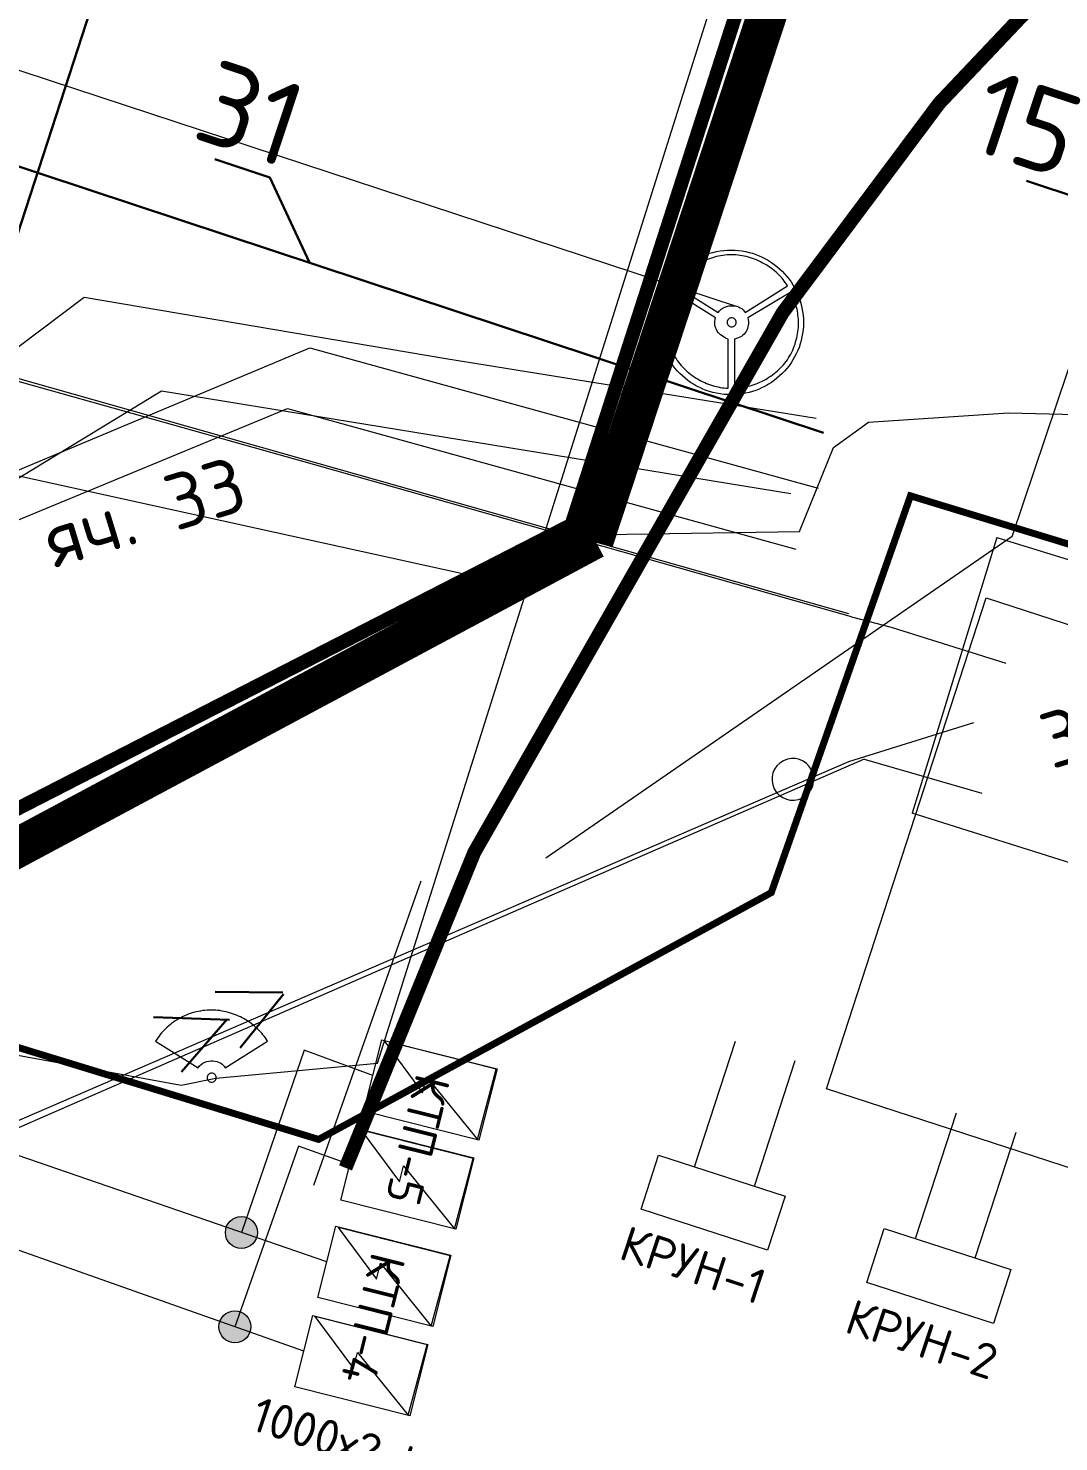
# Model space of a CAD drawing. Header units: millimetres. Extents: x 519 to 9564855, y -810 to 5021775.
# Drawn here: x 9534537.9 to 9534685.9, y 4997399.9 to 4997602.9 of the extents above; entities that cross this region are included whole.
import ezdxf

# ---------------------------------------------------------------- set-up
doc = ezdxf.new("R2010")
doc.units = ezdxf.units.MM
doc.header["$LTSCALE"] = 2
doc.header["$MEASUREMENT"] = 0
for name, color, linetype in [('Existing roads', 41, 'Continuous'), ('FIBERGLASS', 212, 'Continuous'), ('OilColl&Flowlines', 3, 'Continuous'), ('SITUATION', 7, 'Continuous'), ('ограждение', 55, 'Continuous'), ('Эл.выс.', 1, 'Continuous')]:
    doc.layers.add(name, color=color, linetype=linetype)
for name, color, linetype, lineweight in [('PPLINE_GAS', 4, 'GAS_LINE', 30), ('Оптиковолоконный кабель', 220, 'CAB6', 20), ('Электро', 1, 'Continuous', 30), ('Электроснаб', 1, 'Continuous', 18), ('Электроснабжене', 1, 'Continuous', 18)]:
    doc.layers.add(name, color=color, linetype=linetype, lineweight=lineweight)
doc.styles.add('92051501$0$STANDARD', font='simplex.shx')
doc.styles.get("Standard").update_dxf_attribs({"font": 'isocpeur.ttf', "width": 0.5})
doc.linetypes.add('CAB', pattern='A,0.7,-0.43403,["K",Standard,S=0.9,R=0,X=-0.4,Y=-0.3],-0.8', length=1.93403)
doc.linetypes.add('CAB6', pattern='A,0.9,-0.9,["6",Standard,S=0.9,R=0,X=-0.8,Y=-0.4],11', length=12.8)
doc.linetypes.add('GAS_LINE', pattern='A,0.5,-0.2,["G",92051501$0$STANDARD,S=0.1,R=0,X=-0.1,Y=-0.05],-0.05', length=0.75)
doc.linetypes.add('ограждение1', pattern='A,6.35,-2.54,[133,ltypeshp.shx,S=2.54,R=0,X=-2.54,Y=0],-2.54,25.4', length=36.83)

msp = doc.modelspace()

# ---------------------------------------------------------------- hatches: boundary and pattern name
at = {"layer": 'Электроснаб', "lineweight": 0, "ltscale": 25}
h = msp.add_hatch(color=1, dxfattribs=at)
edge = h.paths.add_edge_path()
edge.add_arc((9534568.48249, 4997429.95232), 2.29462, 0, 360)
edge = h.paths.add_edge_path()
edge.add_arc((9534567.55445, 4997416.41394), 2.29462, 0, 360)
at = {"layer": 'Электроснабжене', "lineweight": 0, "ltscale": 25}
h = msp.add_hatch(color=1, dxfattribs=at)
edge = h.paths.add_edge_path()
edge.add_arc((9534568.48249, 4997429.95232), 2.29462, 0, 360)
edge = h.paths.add_edge_path()
edge.add_arc((9534567.55445, 4997416.41394), 2.29462, 0, 360)

# ---------------------------------------------------------------- linework, layer by layer
at = {"color": 5, "lineweight": 0}
msp.add_line((9534578.904, 4997436.759, -22.987), (9534594.32057, 4997480.43533), dxfattribs=at)
at = {"layer": 'Existing roads', "lineweight": 0, "const_width": 5.7, "flags": 128}
for points in [[(9534695.85446, 4997762.31531), (9534619.05774, 4997529.1948)], [(9534619.17238, 4997529.53481), (9534517.08814, 4997474.8968)]]:
    msp.add_lwpolyline(points, dxfattribs=at)
at = {"layer": 'FIBERGLASS', "lineweight": 0, "const_width": 2}
for points in [[(9534504.58, 4997448.42), (9534513.54, 4997479.12), (9534615.88, 4997531.57), (9534692.3, 4997768.79), (9535205.12249, 4997603.68678), (9535767.37692, 4997422.15728), (9535970.77513, 4997356.48811), (9536109.3207, 4997311.48231), (9536413.59982, 4997213.51771), (9536608.27886, 4997150.66361), (9536821.8264, 4997081.71764), (9537068.05, 4997002.22187)], [(9535085.84, 4997637.29764), (9535037.97, 4997653.14), (9534985.53273, 4997669.52605), (9534982.00008, 4997670.60831), (9534964.05972, 4997675.97174), (9534933.66, 4997685.06), (9534933.66, 4997685.06), (9534894.02, 4997691.11), (9534858.05, 4997694.33), (9534829.84, 4997693.68), (9534796.38, 4997684.76), (9534741.12, 4997654.65), (9534713.79107, 4997635.06434), (9534690.12, 4997614.71), (9534668.7, 4997592.1), (9534646.21, 4997562.02), (9534601.94, 4997484.56), (9534583.44, 4997439.23)]]:
    msp.add_lwpolyline(points, dxfattribs=at)
at = {"layer": 'OilColl&Flowlines', "color": 6, "linetype": 'ByBlock', "lineweight": 30}
msp.add_line((9534974.39904, 4998919.89514), (9534501.77641, 4997467.12357), dxfattribs=at)
at = {"layer": 'OilColl&Flowlines', "lineweight": 0}
for q in [(9534758.56675, 4997766.21564), (9534612.20026, 4997483.7209)]:
    msp.add_line((9534679.1648, 4997529.89966), q, dxfattribs=at)
for points in [[(9534588.027, 4997454.254), (9534917.382, 4998498.227), (9534915.888, 4998498.88), (9534916.319, 4998499.962), (9534920.185, 4998507.347)], [(9534485.47816, 4997452.32243), (9534485.958, 4997454.705), (9534487.173, 4997459.267), (9534489.26, 4997464.538), (9534497.443, 4997462.568), (9534559.85, 4997451.103), (9534564.798, 4997452.097), (9534588.027, 4997454.254)], [(9534562.25776, 4997453.61306), (9534562.25776, 4997453.61306), (9534562.4655, 4997453.86234), (9534562.70439, 4997454.08046), (9534562.96406, 4997454.25704), (9534563.22373, 4997454.39206), (9534563.50417, 4997454.48554), (9534563.795, 4997454.55825), (9534564.08582, 4997454.58941), (9534564.37665, 4997454.58941), (9534564.65709, 4997454.55825), (9534564.93753, 4997454.49593), (9534565.1972, 4997454.41284), (9534565.4361, 4997454.29858), (9534565.6646, 4997454.16356), (9534565.85156, 4997453.99737), (9534566.01775, 4997453.8208), (9534566.15278, 4997453.61306), (9534572.23939, 4997457.42498), (9534572.23939, 4997457.42498), (9534572.09398, 4997457.66388), (9534571.92779, 4997457.89239), (9534571.7616, 4997458.12089), (9534571.58503, 4997458.3494), (9534571.39807, 4997458.56752), (9534571.21111, 4997458.78564), (9534571.00337, 4997458.99338), (9534570.79564, 4997459.20111), (9534570.57752, 4997459.39846), (9534570.3594, 4997459.59581), (9534570.1205, 4997459.78277), (9534569.88161, 4997459.95934), (9534569.64271, 4997460.13592), (9534569.39343, 4997460.3021), (9534569.13377, 4997460.46829), (9534568.8741, 4997460.6137), (9534568.60404, 4997460.75912), (9534568.33399, 4997460.90453), (9534568.05355, 4997461.02917), (9534567.77311, 4997461.15381), (9534567.49267, 4997461.26807), (9534567.20184, 4997461.37193), (9534566.91101, 4997461.46541), (9534566.62018, 4997461.54851), (9534566.31897, 4997461.6316), (9534566.01775, 4997461.69392), (9534565.71654, 4997461.75624), (9534565.40494, 4997461.80818), (9534565.10372, 4997461.83934), (9534564.79212, 4997461.8705), (9534564.48052, 4997461.88088), (9534564.16892, 4997461.89127), (9534564.16892, 4997461.89127), (9534563.85732, 4997461.88088), (9534563.54572, 4997461.8705), (9534563.23411, 4997461.83934), (9534562.92251, 4997461.80818), (9534562.6213, 4997461.75624), (9534562.32008, 4997461.70431), (9534562.01887, 4997461.64199), (9534561.72804, 4997461.56928), (9534561.42683, 4997461.4758), (9534561.14639, 4997461.38232), (9534560.85556, 4997461.28884), (9534560.57512, 4997461.17459), (9534560.30506, 4997461.04995), (9534560.03501, 4997460.92531), (9534559.76495, 4997460.79028), (9534559.50528, 4997460.64486), (9534559.24562, 4997460.49945), (9534558.99634, 4997460.33326), (9534558.74705, 4997460.16708), (9534558.50816, 4997460.00089), (9534558.27965, 4997459.81393), (9534558.05115, 4997459.62697), (9534557.83302, 4997459.44001), (9534557.6149, 4997459.23227), (9534557.40717, 4997459.02454), (9534557.20982, 4997458.8168), (9534557.02286, 4997458.59868), (9534556.8359, 4997458.37017), (9534556.65933, 4997458.14167), (9534556.48275, 4997457.91316), (9534556.32695, 4997457.67427), (9534556.17115, 4997457.42498), (9534562.25776, 4997453.61306)], [(9534564.21046, 4997452.84444), (9534564.21046, 4997452.84444), (9534564.07544, 4997452.83406), (9534563.9508, 4997452.79251), (9534563.84693, 4997452.73019), (9534563.74306, 4997452.65748), (9534563.67036, 4997452.55362), (9534563.60804, 4997452.44975), (9534563.56649, 4997452.32511), (9534563.5561, 4997452.19008), (9534563.5561, 4997452.19008), (9534563.56649, 4997452.05505), (9534563.60804, 4997451.9408), (9534563.67036, 4997451.82655), (9534563.74306, 4997451.73307), (9534563.84693, 4997451.64997), (9534563.9508, 4997451.59804), (9534564.07544, 4997451.55649), (9534564.21046, 4997451.54611), (9534564.21046, 4997451.54611), (9534564.34549, 4997451.55649), (9534564.45975, 4997451.59804), (9534564.574, 4997451.64997), (9534564.66748, 4997451.73307), (9534564.75057, 4997451.82655), (9534564.80251, 4997451.9408), (9534564.84405, 4997452.05505), (9534564.85444, 4997452.19008), (9534564.85444, 4997452.19008), (9534564.84405, 4997452.32511), (9534564.80251, 4997452.44975), (9534564.75057, 4997452.55362), (9534564.66748, 4997452.65748), (9534564.574, 4997452.73019), (9534564.45975, 4997452.79251), (9534564.34549, 4997452.83406), (9534564.21046, 4997452.84444)]]:
    msp.add_lwpolyline(points, dxfattribs=at)
at = {"layer": 'PPLINE_GAS', "linetype": 'GAS_LINE', "lineweight": 0, "ltscale": 20}
msp.add_line((9534499, 4997609.2), (9534639.53729, 4997562.96262), dxfattribs=at)
at = {"layer": 'PPLINE_GAS', "lineweight": 0}
for points in [[(9534638.81284, 4997571.02444), (9534638.81284, 4997571.02444), (9534639.34256, 4997571.01405), (9534639.8619, 4997570.9725), (9534640.38123, 4997570.8998), (9534640.89018, 4997570.8167), (9534641.38874, 4997570.69206), (9534641.87692, 4997570.55704), (9534642.36509, 4997570.39085), (9534642.8325, 4997570.20389), (9534643.28951, 4997569.99615), (9534643.73614, 4997569.76765), (9534644.17238, 4997569.51836), (9534644.59824, 4997569.24831), (9534645.00332, 4997568.95748), (9534645.39801, 4997568.64588), (9534645.77194, 4997568.32389), (9534646.13547, 4997567.98113), (9534646.47823, 4997567.6176), (9534646.81061, 4997567.24368), (9534647.12221, 4997566.84898), (9534647.41304, 4997566.4439), (9534647.68309, 4997566.01804), (9534647.93237, 4997565.5818), (9534648.16088, 4997565.13517), (9534648.379, 4997564.67816), (9534648.56596, 4997564.20037), (9534648.73215, 4997563.72258), (9534648.86718, 4997563.22402), (9534648.98143, 4997562.72546), (9534649.07491, 4997562.21651), (9534649.14762, 4997561.69717), (9534649.18916, 4997561.16745), (9534649.19955, 4997560.63773), (9534649.19955, 4997560.63773), (9534649.18916, 4997560.09762), (9534649.14762, 4997559.5679), (9534649.07491, 4997559.04856), (9534648.98143, 4997558.53961), (9534648.86718, 4997558.04105), (9534648.73215, 4997557.54249), (9534648.56596, 4997557.05431), (9534648.379, 4997556.58691), (9534648.16088, 4997556.12989), (9534647.93237, 4997555.68327), (9534647.68309, 4997555.24702), (9534647.41304, 4997554.82117), (9534647.12221, 4997554.41609), (9534646.81061, 4997554.02139), (9534646.47823, 4997553.64747), (9534646.13547, 4997553.28394), (9534645.77194, 4997552.94117), (9534645.39801, 4997552.61919), (9534645.00332, 4997552.30759), (9534644.59824, 4997552.01676), (9534644.17238, 4997551.7467), (9534643.73614, 4997551.49742), (9534643.28951, 4997551.26891), (9534642.8325, 4997551.06118), (9534642.36509, 4997550.87422), (9534641.87692, 4997550.71842), (9534641.38874, 4997550.573), (9534640.89018, 4997550.45875), (9534640.38123, 4997550.36527), (9534639.8619, 4997550.30295), (9534639.34256, 4997550.2614), (9534638.81284, 4997550.25102), (9534638.81284, 4997550.25102), (9534638.27273, 4997550.2614), (9534637.74301, 4997550.30295), (9534637.22367, 4997550.36527), (9534636.71472, 4997550.45875), (9534636.20578, 4997550.573), (9534635.7176, 4997550.71842), (9534635.22942, 4997550.87422), (9534634.76202, 4997551.06118), (9534634.29462, 4997551.26891), (9534633.84799, 4997551.49742), (9534633.41175, 4997551.7467), (9534632.99628, 4997552.01676), (9534632.5912, 4997552.30759), (9534632.19651, 4997552.61919), (9534631.82258, 4997552.94117), (9534631.45905, 4997553.28394), (9534631.11629, 4997553.64747), (9534630.78391, 4997554.02139), (9534630.4827, 4997554.41609), (9534630.19187, 4997554.82117), (9534629.92182, 4997555.24702), (9534629.67253, 4997555.68327), (9534629.44403, 4997556.12989), (9534629.23629, 4997556.58691), (9534629.04933, 4997557.05431), (9534628.89353, 4997557.54249), (9534628.74812, 4997558.04105), (9534628.63386, 4997558.53961), (9534628.54038, 4997559.04856), (9534628.47806, 4997559.5679), (9534628.43652, 4997560.09762), (9534628.42613, 4997560.63773), (9534628.42613, 4997560.63773), (9534628.43652, 4997561.16745), (9534628.47806, 4997561.69717), (9534628.54038, 4997562.21651), (9534628.63386, 4997562.72546), (9534628.74812, 4997563.22402), (9534628.89353, 4997563.72258), (9534629.04933, 4997564.20037), (9534629.23629, 4997564.67816), (9534629.44403, 4997565.13517), (9534629.67253, 4997565.5818), (9534629.92182, 4997566.01804), (9534630.19187, 4997566.4439), (9534630.4827, 4997566.84898), (9534630.78391, 4997567.24368), (9534631.11629, 4997567.6176), (9534631.45905, 4997567.98113), (9534631.82258, 4997568.32389), (9534632.19651, 4997568.64588), (9534632.5912, 4997568.95748), (9534632.99628, 4997569.24831), (9534633.41175, 4997569.51836), (9534633.84799, 4997569.76765), (9534634.29462, 4997569.99615), (9534634.76202, 4997570.20389), (9534635.22942, 4997570.39085), (9534635.7176, 4997570.55704), (9534636.20578, 4997570.69206), (9534636.71472, 4997570.8167), (9534637.22367, 4997570.8998), (9534637.74301, 4997570.9725), (9534638.27273, 4997571.01405), (9534638.81284, 4997571.02444)], [(9534636.94323, 4997562.06071), (9534636.94323, 4997562.06071), (9534637.15097, 4997562.30999), (9534637.38986, 4997562.52811), (9534637.64953, 4997562.70468), (9534637.9092, 4997562.83971), (9534638.18964, 4997562.93319), (9534638.48047, 4997563.0059), (9534638.77129, 4997563.03706), (9534639.06212, 4997563.03706), (9534639.34256, 4997563.0059), (9534639.623, 4997562.94358), (9534639.88267, 4997562.86048), (9534640.12157, 4997562.74623), (9534640.35007, 4997562.6112), (9534640.53703, 4997562.44501), (9534640.70322, 4997562.26844), (9534640.83825, 4997562.06071), (9534646.92486, 4997565.87263), (9534646.92486, 4997565.87263), (9534646.77945, 4997566.11152), (9534646.61326, 4997566.34003), (9534646.44707, 4997566.56854), (9534646.2705, 4997566.79705), (9534646.08354, 4997567.01517), (9534645.89658, 4997567.23329), (9534645.68884, 4997567.44102), (9534645.48111, 4997567.64876), (9534645.26299, 4997567.8461), (9534645.04487, 4997568.04345), (9534644.80597, 4997568.23041), (9534644.56708, 4997568.40699), (9534644.32818, 4997568.58356), (9534644.0789, 4997568.74975), (9534643.81923, 4997568.91594), (9534643.55957, 4997569.06135), (9534643.28951, 4997569.20676), (9534643.01946, 4997569.35218), (9534642.73902, 4997569.47682), (9534642.45858, 4997569.60146), (9534642.17813, 4997569.71571), (9534641.88731, 4997569.81958), (9534641.59648, 4997569.91306), (9534641.30565, 4997569.99615), (9534641.00444, 4997570.07925), (9534640.70322, 4997570.14157), (9534640.40201, 4997570.20389), (9534640.09041, 4997570.25582), (9534639.78919, 4997570.28698), (9534639.47759, 4997570.31814), (9534639.16599, 4997570.32853), (9534638.85439, 4997570.33891), (9534638.85439, 4997570.33891), (9534638.54279, 4997570.32853), (9534638.23118, 4997570.31814), (9534637.91958, 4997570.28698), (9534637.60798, 4997570.25582), (9534637.30677, 4997570.20389), (9534637.00555, 4997570.15195), (9534636.70434, 4997570.08963), (9534636.41351, 4997570.01693), (9534636.1123, 4997569.92345), (9534635.83185, 4997569.82997), (9534635.54103, 4997569.73649), (9534635.26058, 4997569.62223), (9534634.99053, 4997569.49759), (9534634.72048, 4997569.37295), (9534634.45042, 4997569.23792), (9534634.19075, 4997569.09251), (9534633.93109, 4997568.9471), (9534633.6818, 4997568.78091), (9534633.43252, 4997568.61472), (9534633.19363, 4997568.44853), (9534632.96512, 4997568.26157), (9534632.73661, 4997568.07461), (9534632.51849, 4997567.88765), (9534632.30037, 4997567.67992), (9534632.09264, 4997567.47218), (9534631.89529, 4997567.26445), (9534631.70833, 4997567.04633), (9534631.52137, 4997566.81782), (9534631.3448, 4997566.58931), (9534631.16822, 4997566.3608), (9534631.01242, 4997566.12191), (9534630.85662, 4997565.87263), (9534636.94323, 4997562.06071)], [(9534638.40776, 4997558.24878), (9534638.40776, 4997558.24878), (9534638.16886, 4997558.33188), (9534637.94036, 4997558.42536), (9534637.71185, 4997558.55), (9534637.50411, 4997558.68503), (9534637.30677, 4997558.84083), (9534637.13019, 4997559.00701), (9534636.96401, 4997559.19397), (9534636.82898, 4997559.39132), (9534636.70434, 4997559.59906), (9534636.60047, 4997559.81718), (9534636.52776, 4997560.04568), (9534636.47583, 4997560.28458), (9534636.45506, 4997560.53386), (9534636.46544, 4997560.78314), (9534636.50699, 4997561.03242), (9534636.5797, 4997561.29209), (9534630.37883, 4997565.18711), (9534630.37883, 4997565.18711), (9534630.2438, 4997564.93783), (9534630.11916, 4997564.68854), (9534630.00491, 4997564.42888), (9534629.90104, 4997564.16921), (9534629.79718, 4997563.89915), (9534629.70369, 4997563.61871), (9534629.6206, 4997563.34866), (9534629.54789, 4997563.05783), (9534629.48557, 4997562.77739), (9534629.43364, 4997562.48656), (9534629.38171, 4997562.19573), (9534629.35055, 4997561.90491), (9534629.31939, 4997561.60369), (9534629.29861, 4997561.30248), (9534629.28823, 4997561.00126), (9534629.28823, 4997560.70005), (9534629.29861, 4997560.39883), (9534629.31939, 4997560.09762), (9534629.34016, 4997559.78602), (9534629.38171, 4997559.4848), (9534629.42325, 4997559.18359), (9534629.48557, 4997558.88237), (9534629.54789, 4997558.58116), (9534629.6206, 4997558.27994), (9534629.70369, 4997557.97873), (9534629.79718, 4997557.6879), (9534629.90104, 4997557.39707), (9534630.0153, 4997557.10625), (9534630.13994, 4997556.81542), (9534630.27496, 4997556.53498), (9534630.42038, 4997556.25454), (9534630.57618, 4997555.97409), (9534630.57618, 4997555.97409), (9534630.73198, 4997555.70404), (9534630.90855, 4997555.44437), (9534631.07474, 4997555.1847), (9534631.2617, 4997554.93542), (9534631.45905, 4997554.69653), (9534631.6564, 4997554.45763), (9534631.85374, 4997554.22913), (9534632.07186, 4997554.01101), (9534632.2796, 4997553.80327), (9534632.50811, 4997553.59554), (9534632.73661, 4997553.39819), (9534632.97551, 4997553.21123), (9534633.2144, 4997553.02427), (9534633.4533, 4997552.85808), (9534633.70258, 4997552.69189), (9534633.96225, 4997552.53609), (9534634.21153, 4997552.38029), (9534634.48158, 4997552.24527), (9534634.74125, 4997552.11024), (9534635.0113, 4997551.9856), (9534635.28136, 4997551.87134), (9534635.5618, 4997551.76748), (9534635.83185, 4997551.66361), (9534636.1123, 4997551.58052), (9534636.40312, 4997551.49742), (9534636.68356, 4997551.42472), (9534636.96401, 4997551.36239), (9534637.25483, 4997551.31046), (9534637.54566, 4997551.25853), (9534637.8261, 4997551.22737), (9534638.11693, 4997551.20659), (9534638.40776, 4997551.18582), (9534638.40776, 4997558.24878)], [(9534641.20178, 4997561.29209), (9534641.20178, 4997561.29209), (9534641.2641, 4997561.02204), (9534641.29526, 4997560.75198), (9534641.29526, 4997560.49231), (9534641.27449, 4997560.24303), (9534641.23294, 4997559.99375), (9534641.17062, 4997559.75486), (9534641.07714, 4997559.53674), (9534640.97328, 4997559.329), (9534640.83825, 4997559.13165), (9534640.67206, 4997558.94469), (9534640.49549, 4997558.78889), (9534640.29814, 4997558.63309), (9534640.08002, 4997558.50845), (9534639.84112, 4997558.40458), (9534639.58146, 4997558.3111), (9534639.30102, 4997558.24878), (9534639.30102, 4997551.18582), (9534639.30102, 4997551.18582), (9534639.58146, 4997551.19621), (9534639.8619, 4997551.21698), (9534640.14234, 4997551.24814), (9534640.42278, 4997551.28969), (9534640.70322, 4997551.34162), (9534640.98366, 4997551.39355), (9534641.2641, 4997551.46626), (9534641.54454, 4997551.53897), (9534641.82499, 4997551.62206), (9534642.10543, 4997551.71554), (9534642.38587, 4997551.81941), (9534642.65592, 4997551.92328), (9534642.92598, 4997552.04792), (9534643.19603, 4997552.17256), (9534643.46609, 4997552.30759), (9534643.72575, 4997552.453), (9534643.98542, 4997552.59841), (9534644.24509, 4997552.7646), (9534644.49437, 4997552.93079), (9534644.74365, 4997553.10736), (9534644.98255, 4997553.28394), (9534645.22144, 4997553.48128), (9534645.44995, 4997553.67863), (9534645.67846, 4997553.88637), (9534645.89658, 4997554.0941), (9534646.10431, 4997554.32261), (9534646.31204, 4997554.55111), (9534646.50939, 4997554.79001), (9534646.69635, 4997555.0289), (9534646.88331, 4997555.27818), (9534647.0495, 4997555.53785), (9534647.21569, 4997555.80791), (9534647.21569, 4997555.80791), (9534647.37149, 4997556.08835), (9534647.5169, 4997556.36879), (9534647.65193, 4997556.65962), (9534647.77657, 4997556.94006), (9534647.88044, 4997557.23089), (9534647.98431, 4997557.5321), (9534648.07779, 4997557.82293), (9534648.16088, 4997558.11376), (9534648.23359, 4997558.41497), (9534648.30629, 4997558.71619), (9534648.35823, 4997559.00701), (9534648.39977, 4997559.30823), (9534648.43093, 4997559.60944), (9534648.46209, 4997559.91066), (9534648.47248, 4997560.20149), (9534648.48287, 4997560.5027), (9534648.48287, 4997560.80391), (9534648.46209, 4997561.09474), (9534648.44132, 4997561.38557), (9534648.41016, 4997561.68679), (9534648.379, 4997561.97761), (9534648.32707, 4997562.25805), (9534648.27513, 4997562.54888), (9534648.20243, 4997562.82932), (9534648.12972, 4997563.10976), (9534648.04663, 4997563.39021), (9534647.95315, 4997563.67065), (9534647.85966, 4997563.9407), (9534647.74541, 4997564.20037), (9534647.63116, 4997564.47042), (9534647.50652, 4997564.73009), (9534647.37149, 4997564.97937), (9534641.20178, 4997561.29209)], [(9534638.89593, 4997561.29209), (9534638.89593, 4997561.29209), (9534638.76091, 4997561.2817), (9534638.63627, 4997561.24016), (9534638.5324, 4997561.17784), (9534638.42853, 4997561.10513), (9534638.35582, 4997561.00126), (9534638.2935, 4997560.8974), (9534638.25196, 4997560.77275), (9534638.24157, 4997560.63773), (9534638.24157, 4997560.63773), (9534638.25196, 4997560.5027), (9534638.2935, 4997560.38845), (9534638.35582, 4997560.27419), (9534638.42853, 4997560.18071), (9534638.5324, 4997560.09762), (9534638.63627, 4997560.04568), (9534638.76091, 4997560.00414), (9534638.89593, 4997559.99375), (9534638.89593, 4997559.99375), (9534639.03096, 4997560.00414), (9534639.14521, 4997560.04568), (9534639.25947, 4997560.09762), (9534639.35295, 4997560.18071), (9534639.43604, 4997560.27419), (9534639.48798, 4997560.38845), (9534639.52952, 4997560.5027), (9534639.53991, 4997560.63773), (9534639.53991, 4997560.63773), (9534639.52952, 4997560.77275), (9534639.48798, 4997560.8974), (9534639.43604, 4997561.00126), (9534639.35295, 4997561.10513), (9534639.25947, 4997561.17784), (9534639.14521, 4997561.24016), (9534639.03096, 4997561.2817), (9534638.89593, 4997561.29209)]]:
    msp.add_lwpolyline(points, dxfattribs=at)
at = {"layer": 'SITUATION', "color": 3, "linetype": 'Continuous', "lineweight": 50, "const_width": 1}
msp.add_lwpolyline([(9534420.6035, 4997254.9067), (9534476.34052, 4997234.95935), (9534483.83569, 4997237.45142), (9534548.55758, 4997272.11429), (9534558.36365, 4997299.00404), (9534624.1735, 4997278.82829), (9534677.34838, 4997304.37645), (9534749.01464, 4997509.93136), (9534664.56414, 4997535.73308), (9534644.57292, 4997478.74894), (9534579.57116, 4997443.31543), (9534491.87438, 4997470.15397)], close=True, dxfattribs=at)
at = {"layer": 'ограждение', "color": 0, "linetype": 'ограждение1', "lineweight": 13, "ltscale": 0.3}
for p, q in [((9534676.9498, 4997529.74, 2.1058), (9534664.7903, 4997490.1417, 0.5172)), ((9534676.9498, 4997529.74, 2.1058), (9534716.9064, 4997517.4098, 2.1437)), ((9534704.2123, 4997477.7718, 0.3553), (9534664.7903, 4997490.1417, 0.5172))]:
    msp.add_line(p, q, dxfattribs=at)
at = {"layer": 'Оптиковолоконный кабель', "linetype": 'CAB', "lineweight": 0, "ltscale": 0.5, "elevation": -39.9038}
msp.add_lwpolyline([(9534509.7139, 4997544.4721), (9534604.8274, 4997523.5856), (9534620.7339, 4997530.2027), (9534648.6479, 4997530.6139), (9534653.4917, 4997542.6567), (9534658.5342, 4997546.2908), (9534678.6621, 4997547.6605), (9534707.8114, 4997546.9245), (9534746.323, 4997532.7871), (9534747.6706, 4997527.7868), (9534745.3598, 4997516.2862), (9534792.378, 4997501.932), (9534798.66482, 4997500.27133)], dxfattribs=at)
at = {"layer": 'Эл.выс.', "color": 1, "lineweight": 13}
for p, q in [((9534545.8822, 4997564.2254, -21.8126), (9534512.0275, 4997538.6489, -21.8126)), ((9534597.862, 4997555.3869, -23.1059), (9534545.8822, 4997564.2254, -23.1059)), ((9534651.0101, 4997546.8522, -24.0944), (9534597.862, 4997555.3869, -23.1059)), ((9534556.9956, 4997550.7768, -22.3739), (9534527.5089, 4997532.8099, -22.3739)), ((9534647.3771, 4997536.0245, -24.1187), (9534556.9956, 4997550.7768, -24.1187))]:
    msp.add_line(p, q, dxfattribs=at)
at = {"layer": 'Эл.выс.', "color": 1, "lineweight": 13, "flags": 128}
for points, elevation in [([(9534656.1173, 4997518.3622), (9534579.0074, 4997540.1742), (9534512.2057, 4997558.9493)], 18.1559), ([(9534656.11592, 4997518.36458), (9534661.78971, 4997516.85392), (9534678.25305, 4997511.69486)], 25.9096), ([(9534657.8963, 4997497.9345), (9534584.4862, 4997465.9317), (9534499.12584, 4997428.69427)], -24.96106), ([(9534657.89318, 4997497.9345), (9534674.80893, 4997493.04307)], 24.5166)]:
    msp.add_lwpolyline(points, dxfattribs=dict(at, elevation=elevation))
at = {"layer": 'Электро'}
for p, q in [((9534652.06417, 4997544.79901, 0), (9534243.19076, 4997680.08781, 0)), ((9534574.43292, 4997464.40422), (9534564.72264, 4997464.52609)), ((9534574.53483, 4997464.17353), (9534568.28969, 4997456.45161)), ((9534566.78797, 4997460.47548), (9534555.84855, 4997460.88152)), ((9534566.4552, 4997460.6042), (9534559.8773, 4997453.011))]:
    msp.add_line(p, q, dxfattribs=at)
at = {"layer": 'Электро', "ltscale": 10}
for p, q in [((9534564.65252, 4997584.07363, -0.00001), (9534572.57935, 4997581.45079, -0.00001)), ((9534564.65254, 4997584.06361, -0.00001), (9534572.57937, 4997581.44077, -0.00001)), ((9534572.57935, 4997581.45079, -0.00001), (9534578.25255, 4997569.23195, 0)), ((9534572.57937, 4997581.44077, -0.00001), (9534578.25256, 4997569.22193, 0)), ((9534681.23115, 4997580.94742, -0.00001), (9534689.15798, 4997578.32457, -0.00001))]:
    msp.add_line(p, q, dxfattribs=at)
at = {"layer": 'Электроснаб', "color": 1, "linetype": 'ByBlock', "lineweight": 0}
msp.add_line((9532669.88214, 4998080.7316, 0), (9534655.68214, 4997518.8316, 0), dxfattribs=at)
msp.add_line((9532669.88214, 4998080.7316, 0), (9534655.68214, 4997518.8316, 0), dxfattribs=at)
at = {"layer": 'Электроснаб', "color": 1, "lineweight": 0}
for p, q in [((9534652.06417, 4997544.79901, 0), (9534243.19076, 4997680.08781, 0)), ((9534521.19535, 4997525.97909, -0.00006), (9534575.08517, 4997548.25361, -0.00006)), ((9534652.50279, 4997450.5819, 0), (9534675.418, 4997521.10767, 0)), ((9534675.418, 4997521.10767, 0), (9534748.21129, 4997497.45569, 0)), ((9534655.71914, 4997497.5866), (9534673.65239, 4997503.18248)), ((9534325.11914, 4997354.6866), (9534655.71914, 4997497.5866)), ((9534574.43292, 4997464.40422), (9534564.72264, 4997464.52609)), ((9534574.53483, 4997464.17353), (9534568.28969, 4997456.45161)), ((9534566.78797, 4997460.47548), (9534555.84855, 4997460.88152)), ((9534566.4552, 4997460.6042), (9534559.8773, 4997453.011)), ((9534586.07389, 4997447.38951, 0), (9534588.66306, 4997457.64012, 0)), ((9534588.66306, 4997457.64012, 0), (9534605.19267, 4997453.46497, 0)), ((9534605.07383, 4997453.39406, 0), (9534588.98327, 4997457.45831, 0)), ((9534588.98327, 4997457.45831, 0), (9534594.5029, 4997450.00848, 0)), ((9534580.74321, 4997425.7341, -0.00006), (9534493.91153, 4997455.6079, -0.00006)), ((9534577.49159, 4997456.13832, 0), (9534568.48249, 4997429.95232, -0.00006)), ((9534587.36848, 4997452.51481, 0), (9534577.49159, 4997456.13832, 0)), ((9534602.38328, 4997443.3039, 0), (9534605.07383, 4997453.39406, 0)), ((9534605.19267, 4997453.46497, 0), (9534602.6035, 4997443.21436, 0)), ((9534594.5029, 4997450.00848, 0), (9534595.08459, 4997452.31142, 0)), ((9534595.08459, 4997452.31142, 0), (9534602.38328, 4997443.3039, 0)), ((9534725.29608, 4997426.92993, 0), (9534652.50279, 4997450.5819, 0)), ((9534602.6035, 4997443.21436, 0), (9534586.07389, 4997447.38951, 0)), ((9534576.70686, 4997442.36758, 0), (9534567.55445, 4997416.41394, -0.00006)), ((9534584.06197, 4997439.70973, 0), (9534576.70686, 4997442.36758, 0)), ((9534625.87841, 4997433.32383), (9534628.3958, 4997441.07155)), ((9534625.87841, 4997433.32383), (9534628.3958, 4997441.07155)), ((9534628.3958, 4997441.07155), (9534646.57216, 4997435.16569)), ((9534628.3958, 4997441.07155), (9534646.57216, 4997435.16569)), ((9534646.57216, 4997435.16569), (9534644.05477, 4997427.41797)), ((9534646.57216, 4997435.16569), (9534644.05477, 4997427.41797)), ((9534644.05477, 4997427.41797), (9534625.87841, 4997433.32383)), ((9534644.05477, 4997427.41797), (9534625.87841, 4997433.32383)), ((9534579.44863, 4997420.6088, 0), (9534582.0378, 4997430.85941, 0)), ((9534582.0378, 4997430.85941, 0), (9534598.5674, 4997426.68426, 0)), ((9534598.44857, 4997426.61335, 0), (9534582.35801, 4997430.6776, 0)), ((9534582.35801, 4997430.6776, 0), (9534587.87764, 4997423.22777, 0)), ((9534658.29265, 4997422.7918), (9534660.81004, 4997430.53953)), ((9534660.81004, 4997430.53953), (9534678.9864, 4997424.63367)), ((9534595.75802, 4997416.52319, 0), (9534598.44857, 4997426.61335, 0)), ((9534598.5674, 4997426.68426, 0), (9534595.97824, 4997416.43365, 0)), ((9534587.87764, 4997423.22777, 0), (9534588.45933, 4997425.53071, 0)), ((9534588.45933, 4997425.53071, 0), (9534595.75802, 4997416.52319, 0)), ((9534678.9864, 4997424.63367), (9534676.46901, 4997416.88595)), ((9534676.46901, 4997416.88595), (9534658.29265, 4997422.7918)), ((9534595.97824, 4997416.43365, 0), (9534579.44863, 4997420.6088, 0))]:
    msp.add_line(p, q, dxfattribs=at)
at = {"layer": 'Электроснаб', "color": 1, "lineweight": 0, "ltscale": 10}
for p, q in [((9534564.65252, 4997584.07363, -0.00001), (9534572.57935, 4997581.45079, -0.00001)), ((9534564.65254, 4997584.06361, -0.00001), (9534572.57937, 4997581.44077, -0.00001)), ((9534572.57935, 4997581.45079, -0.00001), (9534578.25255, 4997569.23195, 0)), ((9534572.57937, 4997581.44077, -0.00001), (9534578.25256, 4997569.22193, 0)), ((9534681.23115, 4997580.94742, -0.00001), (9534689.15798, 4997578.32457, -0.00001))]:
    msp.add_line(p, q, dxfattribs=at)
at = {"layer": 'Электроснаб', "color": 1, "lineweight": 0, "ltscale": 0.05}
for p, q in [((9534513.40097, 4997529.74888, -0.00006), (9534578.33236, 4997556.9975, -0.00006)), ((9534577.43671, 4997412.92902, -0.00006), (9534482.10569, 4997446.54699, -0.00006)), ((9534582.76739, 4997434.58442, 0), (9534585.35655, 4997444.83503, 0)), ((9534585.35655, 4997444.83503, 0), (9534601.88616, 4997440.65988, 0)), ((9534601.76732, 4997440.58897, 0), (9534585.67676, 4997444.65323, 0)), ((9534585.67676, 4997444.65323, 0), (9534591.19639, 4997437.20339, 0)), ((9534599.07677, 4997430.49881, 0), (9534601.76732, 4997440.58897, 0)), ((9534601.88616, 4997440.65988, 0), (9534599.29699, 4997430.40927, 0)), ((9534591.19639, 4997437.20339, 0), (9534591.77808, 4997439.50634, 0)), ((9534591.77808, 4997439.50634, 0), (9534599.07677, 4997430.49881, 0)), ((9534599.29699, 4997430.40927, 0), (9534582.76739, 4997434.58442, 0)), ((9534576.14212, 4997407.80371, 0), (9534578.73129, 4997418.05432, 0)), ((9534578.73129, 4997418.05432, 0), (9534595.2609, 4997413.87917, 0)), ((9534595.14206, 4997413.80826, 0), (9534579.0515, 4997417.87252, 0)), ((9534579.0515, 4997417.87252, 0), (9534584.57113, 4997410.42268, 0)), ((9534592.45151, 4997403.7181, 0), (9534595.14206, 4997413.80826, 0)), ((9534595.2609, 4997413.87917, 0), (9534592.67173, 4997403.62856, 0)), ((9534584.57113, 4997410.42268, 0), (9534585.15282, 4997412.72563, 0)), ((9534585.15282, 4997412.72563, 0), (9534592.45151, 4997403.7181, 0)), ((9534592.67173, 4997403.62856, 0), (9534576.14212, 4997407.80371, 0))]:
    msp.add_line(p, q, dxfattribs=at)
at = {"layer": 'Электроснаб', "color": 1, "lineweight": 0, "ltscale": 25}
for p, q in [((9534578.33236, 4997556.9975, -0.00006), (9534651.3266, 4997536.8098)), ((9534575.08517, 4997548.25361, -0.00006), (9534648.07941, 4997528.06591)), ((9534633.56973, 4997439.39044), (9534639.43319, 4997457.43631)), ((9534642.14733, 4997436.60341), (9534648.01079, 4997454.64928)), ((9534665.29104, 4997429.08356), (9534671.1545, 4997447.12944)), ((9534673.86864, 4997426.29653), (9534679.7321, 4997444.3424))]:
    msp.add_line(p, q, dxfattribs=at)
for centre in [(9534568.48249, 4997429.95232, -0.00006), (9534567.55445, 4997416.41394, -0.00006)]:
    msp.add_circle(centre, 2.29462, dxfattribs=at)
at = {"layer": 'Электроснаб', "color": 1, "lineweight": 0}
for start, end in [(26.9185545, 206.9185545), (206.9185545, 26.9185545)]:
    msp.add_arc((9534647.67481, 4997495.015), 3, start, end, dxfattribs=at)
at = {"layer": 'Электроснабжене', "color": 1, "linetype": 'ByBlock', "lineweight": 0}
msp.add_line((9532669.88214, 4998080.7316, 0), (9534655.68214, 4997518.8316, 0), dxfattribs=at)
msp.add_line((9532669.88214, 4998080.7316, 0), (9534655.68214, 4997518.8316, 0), dxfattribs=at)
at = {"layer": 'Электроснабжене', "color": 1, "lineweight": 0}
for p, q in [((9534652.06417, 4997544.79901, 0), (9534243.19076, 4997680.08781, 0)), ((9534521.19535, 4997525.97909, -0.00006), (9534575.08517, 4997548.25361, -0.00006)), ((9534652.50279, 4997450.5819, 0), (9534675.418, 4997521.10767, 0)), ((9534675.418, 4997521.10767, 0), (9534748.21129, 4997497.45569, 0)), ((9534655.71914, 4997497.5866), (9534673.65239, 4997503.18248)), ((9534325.11914, 4997354.6866), (9534655.71914, 4997497.5866)), ((9534574.43292, 4997464.40422), (9534564.72264, 4997464.52609)), ((9534574.53483, 4997464.17353), (9534568.28969, 4997456.45161)), ((9534566.78797, 4997460.47548), (9534555.84855, 4997460.88152)), ((9534566.4552, 4997460.6042), (9534559.8773, 4997453.011)), ((9534586.07389, 4997447.38951, 0), (9534588.66306, 4997457.64012, 0)), ((9534588.66306, 4997457.64012, 0), (9534605.19267, 4997453.46497, 0)), ((9534605.07383, 4997453.39406, 0), (9534588.98327, 4997457.45831, 0)), ((9534588.98327, 4997457.45831, 0), (9534594.5029, 4997450.00848, 0)), ((9534580.74321, 4997425.7341, -0.00006), (9534493.91153, 4997455.6079, -0.00006)), ((9534577.49159, 4997456.13832, 0), (9534568.48249, 4997429.95232, -0.00006)), ((9534587.36848, 4997452.51481, 0), (9534577.49159, 4997456.13832, 0)), ((9534602.38328, 4997443.3039, 0), (9534605.07383, 4997453.39406, 0)), ((9534605.19267, 4997453.46497, 0), (9534602.6035, 4997443.21436, 0)), ((9534594.5029, 4997450.00848, 0), (9534595.08459, 4997452.31142, 0)), ((9534595.08459, 4997452.31142, 0), (9534602.38328, 4997443.3039, 0)), ((9534725.29608, 4997426.92993, 0), (9534652.50279, 4997450.5819, 0)), ((9534602.6035, 4997443.21436, 0), (9534586.07389, 4997447.38951, 0)), ((9534576.70686, 4997442.36758, 0), (9534567.55445, 4997416.41394, -0.00006)), ((9534584.06197, 4997439.70973, 0), (9534576.70686, 4997442.36758, 0)), ((9534625.87841, 4997433.32383), (9534628.3958, 4997441.07155)), ((9534625.87841, 4997433.32383), (9534628.3958, 4997441.07155)), ((9534628.3958, 4997441.07155), (9534646.57216, 4997435.16569)), ((9534628.3958, 4997441.07155), (9534646.57216, 4997435.16569)), ((9534646.57216, 4997435.16569), (9534644.05477, 4997427.41797)), ((9534646.57216, 4997435.16569), (9534644.05477, 4997427.41797)), ((9534644.05477, 4997427.41797), (9534625.87841, 4997433.32383)), ((9534644.05477, 4997427.41797), (9534625.87841, 4997433.32383)), ((9534579.44863, 4997420.6088, 0), (9534582.0378, 4997430.85941, 0)), ((9534582.0378, 4997430.85941, 0), (9534598.5674, 4997426.68426, 0)), ((9534598.44857, 4997426.61335, 0), (9534582.35801, 4997430.6776, 0)), ((9534582.35801, 4997430.6776, 0), (9534587.87764, 4997423.22777, 0)), ((9534658.29265, 4997422.7918), (9534660.81004, 4997430.53953)), ((9534660.81004, 4997430.53953), (9534678.9864, 4997424.63367)), ((9534595.75802, 4997416.52319, 0), (9534598.44857, 4997426.61335, 0)), ((9534598.5674, 4997426.68426, 0), (9534595.97824, 4997416.43365, 0)), ((9534587.87764, 4997423.22777, 0), (9534588.45933, 4997425.53071, 0)), ((9534588.45933, 4997425.53071, 0), (9534595.75802, 4997416.52319, 0)), ((9534678.9864, 4997424.63367), (9534676.46901, 4997416.88595)), ((9534676.46901, 4997416.88595), (9534658.29265, 4997422.7918)), ((9534595.97824, 4997416.43365, 0), (9534579.44863, 4997420.6088, 0))]:
    msp.add_line(p, q, dxfattribs=at)
at = {"layer": 'Электроснабжене', "color": 1, "lineweight": 0, "ltscale": 10}
for p, q in [((9534564.65252, 4997584.07363, -0.00001), (9534572.57935, 4997581.45079, -0.00001)), ((9534564.65254, 4997584.06361, -0.00001), (9534572.57937, 4997581.44077, -0.00001)), ((9534572.57935, 4997581.45079, -0.00001), (9534578.25255, 4997569.23195, 0)), ((9534572.57937, 4997581.44077, -0.00001), (9534578.25256, 4997569.22193, 0)), ((9534681.23115, 4997580.94742, -0.00001), (9534689.15798, 4997578.32457, -0.00001))]:
    msp.add_line(p, q, dxfattribs=at)
at = {"layer": 'Электроснабжене', "color": 1, "lineweight": 0, "ltscale": 0.05}
for p, q in [((9534513.40097, 4997529.74888, -0.00006), (9534578.33236, 4997556.9975, -0.00006)), ((9534577.43671, 4997412.92902, -0.00006), (9534482.10569, 4997446.54699, -0.00006)), ((9534582.76739, 4997434.58442, 0), (9534585.35655, 4997444.83503, 0)), ((9534585.35655, 4997444.83503, 0), (9534601.88616, 4997440.65988, 0)), ((9534601.76732, 4997440.58897, 0), (9534585.67676, 4997444.65323, 0)), ((9534585.67676, 4997444.65323, 0), (9534591.19639, 4997437.20339, 0)), ((9534599.07677, 4997430.49881, 0), (9534601.76732, 4997440.58897, 0)), ((9534601.88616, 4997440.65988, 0), (9534599.29699, 4997430.40927, 0)), ((9534591.19639, 4997437.20339, 0), (9534591.77808, 4997439.50634, 0)), ((9534591.77808, 4997439.50634, 0), (9534599.07677, 4997430.49881, 0)), ((9534599.29699, 4997430.40927, 0), (9534582.76739, 4997434.58442, 0)), ((9534576.14212, 4997407.80371, 0), (9534578.73129, 4997418.05432, 0)), ((9534578.73129, 4997418.05432, 0), (9534595.2609, 4997413.87917, 0)), ((9534595.14206, 4997413.80826, 0), (9534579.0515, 4997417.87252, 0)), ((9534579.0515, 4997417.87252, 0), (9534584.57113, 4997410.42268, 0)), ((9534592.45151, 4997403.7181, 0), (9534595.14206, 4997413.80826, 0)), ((9534595.2609, 4997413.87917, 0), (9534592.67173, 4997403.62856, 0)), ((9534584.57113, 4997410.42268, 0), (9534585.15282, 4997412.72563, 0)), ((9534585.15282, 4997412.72563, 0), (9534592.45151, 4997403.7181, 0)), ((9534592.67173, 4997403.62856, 0), (9534576.14212, 4997407.80371, 0))]:
    msp.add_line(p, q, dxfattribs=at)
at = {"layer": 'Электроснабжене', "color": 1, "lineweight": 0, "ltscale": 25}
for p, q in [((9534578.33236, 4997556.9975, -0.00006), (9534651.3266, 4997536.8098)), ((9534575.08517, 4997548.25361, -0.00006), (9534648.07941, 4997528.06591)), ((9534633.56973, 4997439.39044), (9534639.43319, 4997457.43631)), ((9534642.14733, 4997436.60341), (9534648.01079, 4997454.64928)), ((9534665.29104, 4997429.08356), (9534671.1545, 4997447.12944)), ((9534673.86864, 4997426.29653), (9534679.7321, 4997444.3424))]:
    msp.add_line(p, q, dxfattribs=at)
for centre in [(9534568.48249, 4997429.95232, -0.00006), (9534567.55445, 4997416.41394, -0.00006)]:
    msp.add_circle(centre, 2.29462, dxfattribs=at)
at = {"layer": 'Электроснабжене', "color": 1, "lineweight": 0}
for start, end in [(26.9185545, 206.9185545), (206.9185545, 26.9185545)]:
    msp.add_arc((9534647.67481, 4997495.015), 3, start, end, dxfattribs=at)

# ---------------------------------------------------------------- texts
at = {"layer": 'Электро'}
for s, height, rotation, p in [('31', 12, 341.6915561, (9534561.07413, 4997587.22656, -0.00001)), ('15', 12, 341.6915561, (9534672.37664, 4997585.75228, -0.00001)), ('яч. 33', 8, 17, (9534541.61974, 4997525.29229, -0.00006)), ('ЗРУ', 8, 17, (9534684.83523, 4997496.41885, -0.00006))]:
    msp.add_text(s, height=height, rotation=rotation, dxfattribs=at).set_placement(p)
at = {"layer": 'Электроснаб', "color": 1, "lineweight": 0}
for s, height, rotation, p in [('31', 12, 341.6915561, (9534561.07413, 4997587.22656, -0.00001)), ('15', 12, 341.6915561, (9534672.37664, 4997585.75228, -0.00001)), ('яч. 33', 8, 17, (9534541.61974, 4997525.29229, -0.00006)), ('КТП-5', 5, 256.0550231, (9534593.66851, 4997453.01651, -0.00006)), ('КРУН-1', 5, 341.691556, (9534622.45193, 4997426.25205, -0.00006)), ('КРУН-1', 5, 341.691556, (9534622.45193, 4997426.25205, -0.00006)), ('КТП-4', 5, 256.0550231, (9534587.26652, 4997427.35922, -0.00006)), ('КРУН-2', 5, 341.691556, (9534654.86617, 4997415.72003, -0.00006)), ('1000х2 kVA', 5, 341.691556, (9534569.52193, 4997401.72417, -0.00006))]:
    msp.add_text(s, height=height, rotation=rotation, dxfattribs=at).set_placement(p)
at = {"layer": 'Электроснабжене', "color": 1, "lineweight": 0}
for s, height, rotation, p in [('31', 12, 341.6915561, (9534561.07413, 4997587.22656, -0.00001)), ('15', 12, 341.6915561, (9534672.37664, 4997585.75228, -0.00001)), ('яч. 33', 8, 17, (9534541.61974, 4997525.29229, -0.00006)), ('КТП-5', 5, 256.0550231, (9534593.66851, 4997453.01651, -0.00006)), ('КРУН-1', 5, 341.691556, (9534622.45193, 4997426.25205, -0.00006)), ('КРУН-1', 5, 341.691556, (9534622.45193, 4997426.25205, -0.00006)), ('КТП-4', 5, 256.0550231, (9534587.26652, 4997427.35922, -0.00006)), ('КРУН-2', 5, 341.691556, (9534654.86617, 4997415.72003, -0.00006)), ('1000х2 kVA', 5, 341.691556, (9534569.52193, 4997401.72417, -0.00006))]:
    msp.add_text(s, height=height, rotation=rotation, dxfattribs=at).set_placement(p)

doc.saveas('drawing.dxf')
